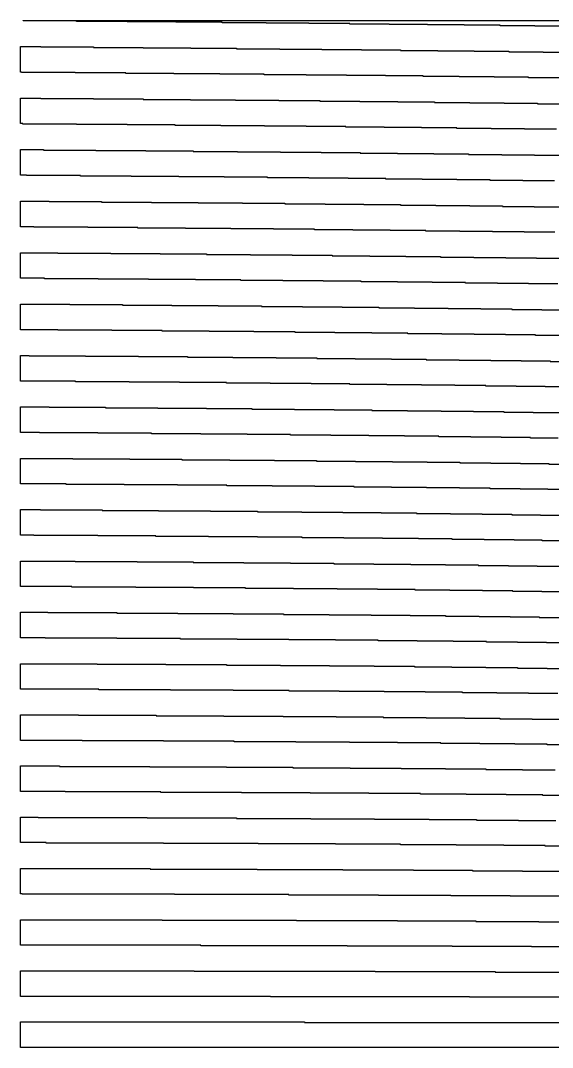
# Model space of a CAD drawing. Extents: x 600 to 5400, y 600 to 5400.
# Drawn here: x 600 to 1828, y 3029 to 5400 of the extents above; entities that cross this region are included whole.
import ezdxf

# ---------------------------------------------------------------- set-up
doc = ezdxf.new("R2010")
doc.units = 0
doc.layers.add('LG_20_ZP600_INV_LG', color=5, linetype='CONTINUOUS')

msp = doc.modelspace()

# ---------------------------------------------------------------- linework, layer by layer
at = {"layer": 'LG_20_ZP600_INV_LG'}
for points in [[(1865, 5387), (1787, 5387), (1787, 5388), (1707, 5388), (1707, 5389), (1624, 5389), (1624, 5390), (1539, 5390), (1539, 5391), (1451, 5391), (1451, 5392), (1360, 5392), (1360, 5393), (1265, 5393), (1265, 5394), (1167, 5394), (1167, 5395), (1065, 5395), (1065, 5396), (958, 5396), (958, 5397), (846, 5397), (846, 5398), (729, 5398), (729, 5399), (606, 5399), (606, 5400), (5387, 5400)], [(1848, 5268), (1772, 5268), (1772, 5269), (1693, 5269), (1693, 5270), (1612, 5270), (1612, 5271), (1529, 5271), (1529, 5272), (1442, 5272), (1442, 5273), (1352, 5273), (1352, 5274), (1259, 5274), (1259, 5275), (1162, 5275), (1162, 5276), (1060, 5276), (1060, 5277), (954, 5277), (954, 5278), (843, 5278), (843, 5279), (726, 5279), (726, 5280), (602, 5280), (602, 5281), (600, 5281), (600, 5340), (647, 5340), (647, 5339), (768, 5339), (768, 5338), (883, 5338), (883, 5337), (993, 5337), (993, 5336), (1098, 5336), (1098, 5335), (1198, 5335), (1198, 5334), (1295, 5334), (1295, 5333), (1387, 5333), (1387, 5332), (1477, 5332), (1477, 5331), (1563, 5331), (1563, 5330), (1647, 5330), (1647, 5329), (1727, 5329), (1727, 5328), (1806, 5328), (1806, 5327), (1883, 5327)], [(1837, 5149), (1763, 5149), (1763, 5150), (1686, 5150), (1686, 5151), (1607, 5151), (1607, 5152), (1525, 5152), (1525, 5153), (1439, 5153), (1439, 5154), (1351, 5154), (1351, 5155), (1259, 5155), (1259, 5156), (1163, 5156), (1163, 5157), (1062, 5157), (1062, 5158), (957, 5158), (957, 5159), (846, 5159), (846, 5160), (729, 5160), (729, 5161), (605, 5161), (605, 5162), (600, 5162), (600, 5221), (647, 5221), (647, 5220), (768, 5220), (768, 5219), (883, 5219), (883, 5218), (992, 5218), (992, 5217), (1096, 5217), (1096, 5216), (1196, 5216), (1196, 5215), (1291, 5215), (1291, 5214), (1383, 5214), (1383, 5213), (1471, 5213), (1471, 5212), (1555, 5212), (1555, 5211), (1637, 5211), (1637, 5210), (1716, 5210), (1716, 5209), (1793, 5209), (1793, 5208), (1868, 5208)], [(1832, 5030), (1759, 5030), (1759, 5031), (1684, 5031), (1684, 5032), (1607, 5032), (1607, 5033), (1527, 5033), (1527, 5034), (1443, 5034), (1443, 5035), (1356, 5035), (1356, 5036), (1265, 5036), (1265, 5037), (1170, 5037), (1170, 5038), (1070, 5038), (1070, 5039), (965, 5039), (965, 5040), (855, 5040), (855, 5041), (738, 5041), (738, 5042), (614, 5042), (614, 5043), (600, 5043), (600, 5102), (653, 5102), (653, 5101), (774, 5101), (774, 5100), (889, 5100), (889, 5099), (998, 5099), (998, 5098), (1101, 5098), (1101, 5097), (1200, 5097), (1200, 5096), (1294, 5096), (1294, 5095), (1384, 5095), (1384, 5094), (1470, 5094), (1470, 5093), (1554, 5093), (1554, 5092), (1634, 5092), (1634, 5091), (1711, 5091), (1711, 5090), (1786, 5090), (1786, 5089), (1859, 5089)], [(1833, 4911), (1762, 4911), (1762, 4912), (1689, 4912), (1689, 4913), (1614, 4913), (1614, 4914), (1535, 4914), (1535, 4915), (1453, 4915), (1453, 4916), (1367, 4916), (1367, 4917), (1278, 4917), (1278, 4918), (1184, 4918), (1184, 4919), (1085, 4919), (1085, 4920), (981, 4920), (981, 4921), (871, 4921), (871, 4922), (755, 4922), (755, 4923), (631, 4923), (631, 4924), (600, 4924), (600, 4983), (666, 4983), (666, 4982), (787, 4982), (787, 4981), (902, 4981), (902, 4980), (1010, 4980), (1010, 4979), (1112, 4979), (1112, 4978), (1210, 4978), (1210, 4977), (1303, 4977), (1303, 4976), (1392, 4976), (1392, 4975), (1477, 4975), (1477, 4974), (1558, 4974), (1558, 4973), (1637, 4973), (1637, 4972), (1712, 4972), (1712, 4971), (1785, 4971), (1785, 4970), (1856, 4970)], [(1840, 4792), (1772, 4792), (1772, 4793), (1701, 4793), (1701, 4794), (1627, 4794), (1627, 4795), (1550, 4795), (1550, 4796), (1470, 4796), (1470, 4797), (1386, 4797), (1386, 4798), (1298, 4798), (1298, 4799), (1205, 4799), (1205, 4800), (1108, 4800), (1108, 4801), (1004, 4801), (1004, 4802), (895, 4802), (895, 4803), (779, 4803), (779, 4804), (655, 4804), (655, 4805), (600, 4805), (600, 4864), (686, 4864), (686, 4863), (808, 4863), (808, 4862), (922, 4862), (922, 4861), (1029, 4861), (1029, 4860), (1131, 4860), (1131, 4859), (1227, 4859), (1227, 4858), (1319, 4858), (1319, 4857), (1406, 4857), (1406, 4856), (1489, 4856), (1489, 4855), (1569, 4855), (1569, 4854), (1646, 4854), (1646, 4853), (1720, 4853), (1720, 4852), (1791, 4852), (1791, 4851), (1859, 4851)], [(1854, 4673), (1788, 4673), (1788, 4674), (1719, 4674), (1719, 4675), (1647, 4675), (1647, 4676), (1572, 4676), (1572, 4677), (1494, 4677), (1494, 4678), (1411, 4678), (1411, 4679), (1325, 4679), (1325, 4680), (1234, 4680), (1234, 4681), (1138, 4681), (1138, 4682), (1035, 4682), (1035, 4683), (927, 4683), (927, 4684), (811, 4684), (811, 4685), (686, 4685), (686, 4686), (600, 4686), (600, 4745), (714, 4745), (714, 4744), (835, 4744), (835, 4743), (949, 4743), (949, 4742), (1056, 4742), (1056, 4741), (1156, 4741), (1156, 4740), (1251, 4740), (1251, 4739), (1342, 4739), (1342, 4738), (1427, 4738), (1427, 4737), (1509, 4737), (1509, 4736), (1587, 4736), (1587, 4735), (1662, 4735), (1662, 4734), (1734, 4734), (1734, 4733), (1803, 4733), (1803, 4732), (1869, 4732)], [(1875, 4554), (1811, 4554), (1811, 4555), (1744, 4555), (1744, 4556), (1674, 4556), (1674, 4557), (1602, 4557), (1602, 4558), (1525, 4558), (1525, 4559), (1445, 4559), (1445, 4560), (1360, 4560), (1360, 4561), (1271, 4561), (1271, 4562), (1176, 4562), (1176, 4563), (1075, 4563), (1075, 4564), (967, 4564), (967, 4565), (851, 4565), (851, 4566), (727, 4566), (727, 4567), (600, 4567), (600, 4627), (620, 4627), (620, 4626), (750, 4626), (750, 4625), (872, 4625), (872, 4624), (985, 4624), (985, 4623), (1090, 4623), (1090, 4622), (1190, 4622), (1190, 4621), (1284, 4621), (1284, 4620), (1372, 4620), (1372, 4619), (1456, 4619), (1456, 4618), (1536, 4618), (1536, 4617), (1612, 4617), (1612, 4616), (1685, 4616), (1685, 4615), (1755, 4615), (1755, 4614), (1822, 4614), (1822, 4613), (1886, 4613)], [(1841, 4436), (1777, 4436), (1777, 4437), (1709, 4437), (1709, 4438), (1639, 4438), (1639, 4439), (1565, 4439), (1565, 4440), (1486, 4440), (1486, 4441), (1404, 4441), (1404, 4442), (1316, 4442), (1316, 4443), (1223, 4443), (1223, 4444), (1123, 4444), (1123, 4445), (1016, 4445), (1016, 4446), (902, 4446), (902, 4447), (778, 4447), (778, 4448), (644, 4448), (644, 4449), (600, 4449), (600, 4508), (666, 4508), (666, 4507), (796, 4507), (796, 4506), (917, 4506), (917, 4505), (1029, 4505), (1029, 4504), (1134, 4504), (1134, 4503), (1232, 4503), (1232, 4502), (1324, 4502), (1324, 4501), (1411, 4501), (1411, 4500), (1493, 4500), (1493, 4499), (1571, 4499), (1571, 4498), (1645, 4498), (1645, 4497), (1715, 4497), (1715, 4496), (1783, 4496), (1783, 4495), (1847, 4495)], [(1879, 4317), (1817, 4317), (1817, 4318), (1753, 4318), (1753, 4319), (1684, 4319), (1684, 4320), (1613, 4320), (1613, 4321), (1537, 4321), (1537, 4322), (1456, 4322), (1456, 4323), (1370, 4323), (1370, 4324), (1279, 4324), (1279, 4325), (1181, 4325), (1181, 4326), (1076, 4326), (1076, 4327), (962, 4327), (962, 4328), (839, 4328), (839, 4329), (705, 4329), (705, 4330), (600, 4330), (600, 4389), (721, 4389), (721, 4388), (852, 4388), (852, 4387), (972, 4387), (972, 4386), (1083, 4386), (1083, 4385), (1186, 4385), (1186, 4384), (1283, 4384), (1283, 4383), (1373, 4383), (1373, 4382), (1458, 4382), (1458, 4381), (1538, 4381), (1538, 4380), (1614, 4380), (1614, 4379), (1685, 4379), (1685, 4378), (1754, 4378), (1754, 4377), (1819, 4377), (1819, 4376), (1881, 4376)], [(1866, 4199), (1804, 4199), (1804, 4200), (1739, 4200), (1739, 4201), (1670, 4201), (1670, 4202), (1596, 4202), (1596, 4203), (1518, 4203), (1518, 4204), (1435, 4204), (1435, 4205), (1346, 4205), (1346, 4206), (1250, 4206), (1250, 4207), (1147, 4207), (1147, 4208), (1034, 4208), (1034, 4209), (912, 4209), (912, 4210), (778, 4210), (778, 4211), (631, 4211), (631, 4212), (600, 4212), (600, 4271), (646, 4271), (646, 4270), (788, 4270), (788, 4269), (918, 4269), (918, 4268), (1038, 4268), (1038, 4267), (1147, 4267), (1147, 4266), (1249, 4266), (1249, 4265), (1344, 4265), (1344, 4264), (1432, 4264), (1432, 4263), (1514, 4263), (1514, 4262), (1592, 4262), (1592, 4261), (1665, 4261), (1665, 4260), (1734, 4260), (1734, 4259), (1800, 4259), (1800, 4258), (1862, 4258)], [(1865, 4081), (1803, 4081), (1803, 4082), (1736, 4082), (1736, 4083), (1666, 4083), (1666, 4084), (1591, 4084), (1591, 4085), (1511, 4085), (1511, 4086), (1424, 4086), (1424, 4087), (1331, 4087), (1331, 4088), (1230, 4088), (1230, 4089), (1119, 4089), (1119, 4090), (999, 4090), (999, 4091), (866, 4091), (866, 4092), (718, 4092), (718, 4093), (600, 4093), (600, 4152), (726, 4152), (726, 4151), (869, 4151), (869, 4150), (998, 4150), (998, 4149), (1115, 4149), (1115, 4148), (1223, 4148), (1223, 4147), (1323, 4147), (1323, 4146), (1415, 4146), (1415, 4145), (1501, 4145), (1501, 4144), (1581, 4144), (1581, 4143), (1656, 4143), (1656, 4142), (1726, 4142), (1726, 4141), (1792, 4141), (1792, 4140), (1855, 4140)], [(1877, 3963), (1814, 3963), (1814, 3964), (1747, 3964), (1747, 3965), (1675, 3965), (1675, 3966), (1598, 3966), (1598, 3967), (1515, 3967), (1515, 3968), (1425, 3968), (1425, 3969), (1327, 3969), (1327, 3970), (1219, 3970), (1219, 3971), (1100, 3971), (1100, 3972), (969, 3972), (969, 3973), (822, 3973), (822, 3974), (657, 3974), (657, 3975), (600, 3975), (600, 4034), (663, 4034), (663, 4033), (822, 4033), (822, 4032), (963, 4032), (963, 4031), (1091, 4031), (1091, 4030), (1207, 4030), (1207, 4029), (1312, 4029), (1312, 4028), (1409, 4028), (1409, 4027), (1499, 4027), (1499, 4026), (1581, 4026), (1581, 4025), (1658, 4025), (1658, 4024), (1730, 4024), (1730, 4023), (1797, 4023), (1797, 4022), (1860, 4022)], [(1840, 3846), (1772, 3846), (1772, 3847), (1699, 3847), (1699, 3848), (1620, 3848), (1620, 3849), (1534, 3849), (1534, 3850), (1439, 3850), (1439, 3851), (1335, 3851), (1335, 3852), (1220, 3852), (1220, 3853), (1091, 3853), (1091, 3854), (946, 3854), (946, 3855), (781, 3855), (781, 3856), (600, 3856), (600, 3915), (777, 3915), (777, 3914), (935, 3914), (935, 3913), (1075, 3913), (1075, 3912), (1200, 3912), (1200, 3911), (1313, 3911), (1313, 3910), (1416, 3910), (1416, 3909), (1509, 3909), (1509, 3908), (1595, 3908), (1595, 3907), (1674, 3907), (1674, 3906), (1747, 3906), (1747, 3905), (1815, 3905), (1815, 3904), (1879, 3904)], [(1884, 3728), (1815, 3728), (1815, 3729), (1741, 3729), (1741, 3730), (1660, 3730), (1660, 3731), (1570, 3731), (1570, 3732), (1470, 3732), (1470, 3733), (1359, 3733), (1359, 3734), (1235, 3734), (1235, 3735), (1093, 3735), (1093, 3736), (930, 3736), (930, 3737), (742, 3737), (742, 3738), (600, 3738), (600, 3797), (734, 3797), (734, 3796), (913, 3796), (913, 3795), (1069, 3795), (1069, 3794), (1206, 3794), (1206, 3793), (1328, 3793), (1328, 3792), (1437, 3792), (1437, 3791), (1536, 3791), (1536, 3790), (1625, 3790), (1625, 3789), (1706, 3789), (1706, 3788), (1781, 3788), (1781, 3787), (1850, 3787)], [(1880, 3611), (1805, 3611), (1805, 3612), (1721, 3612), (1721, 3613), (1628, 3613), (1628, 3614), (1523, 3614), (1523, 3615), (1404, 3615), (1404, 3616), (1268, 3616), (1268, 3617), (1110, 3617), (1110, 3618), (924, 3618), (924, 3619), (703, 3619), (703, 3620), (600, 3620), (600, 3679), (690, 3679), (690, 3678), (898, 3678), (898, 3677), (1075, 3677), (1075, 3676), (1228, 3676), (1228, 3675), (1361, 3675), (1361, 3674), (1478, 3674), (1478, 3673), (1581, 3673), (1581, 3672), (1674, 3672), (1674, 3671), (1758, 3671), (1758, 3670), (1834, 3670)], [(1896, 3494), (1811, 3494), (1811, 3495), (1715, 3495), (1715, 3496), (1605, 3496), (1605, 3497), (1477, 3497), (1477, 3498), (1327, 3498), (1327, 3499), (1148, 3499), (1148, 3500), (930, 3500), (930, 3501), (659, 3501), (659, 3502), (600, 3502), (600, 3561), (641, 3561), (641, 3560), (892, 3560), (892, 3559), (1098, 3559), (1098, 3558), (1270, 3558), (1270, 3557), (1417, 3557), (1417, 3556), (1543, 3556), (1543, 3555), (1652, 3555), (1652, 3554), (1749, 3554), (1749, 3553), (1835, 3553)], [(1844, 3378), (1730, 3378), (1730, 3379), (1593, 3379), (1593, 3380), (1426, 3380), (1426, 3381), (1219, 3381), (1219, 3382), (955, 3382), (955, 3383), (604, 3383), (604, 3384), (600, 3384), (600, 3442), (899, 3442), (899, 3441), (1146, 3441), (1146, 3440), (1344, 3440), (1344, 3439), (1507, 3439), (1507, 3438), (1643, 3438), (1643, 3437), (1758, 3437), (1758, 3436), (1857, 3436)], [(1922, 3261), (1779, 3261), (1779, 3262), (1596, 3262), (1596, 3263), (1354, 3263), (1354, 3264), (1016, 3264), (1016, 3265), (600, 3265), (600, 3324), (927, 3324), (927, 3323), (1237, 3323), (1237, 3322), (1470, 3322), (1470, 3321), (1651, 3321), (1651, 3320), (1796, 3320), (1796, 3319), (1915, 3319)], [(1915, 3145), (1636, 3145), (1636, 3146), (1177, 3146), (1177, 3147), (600, 3147), (600, 3206), (1001, 3206), (1001, 3205), (1418, 3205), (1418, 3204), (1695, 3204), (1695, 3203), (1893, 3203)], [(1970, 3029), (600, 3029), (600, 3088), (1255, 3088), (1255, 3087), (1866, 3087)]]:
    msp.add_lwpolyline(points, dxfattribs=at)

doc.saveas('drawing.dxf')
